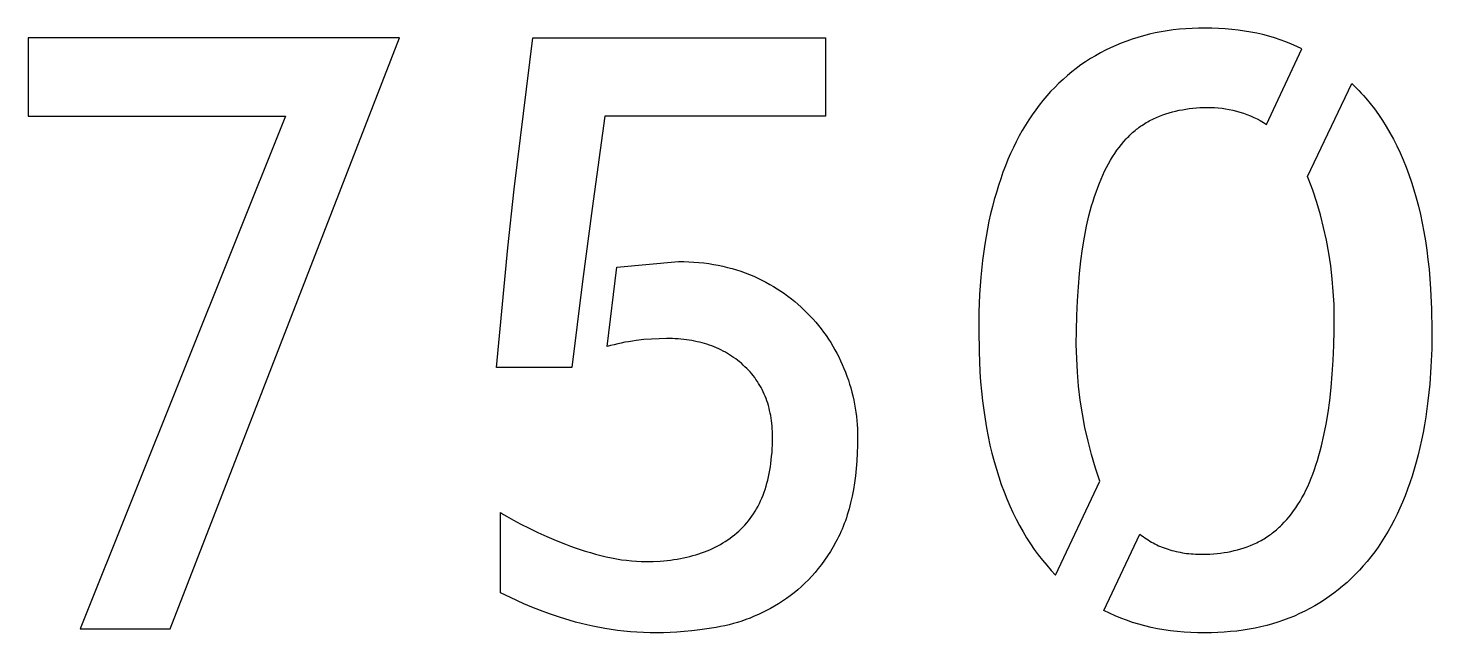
# Model space of a CAD drawing. Header units: millimetres. Extents: x 9.6 to 80, y 10 to 75.
# Drawn here: x 15.26 to 27, y 59.97 to 65.03 of the extents above; entities that cross this region are included whole.
import ezdxf

# ---------------------------------------------------------------- set-up
doc = ezdxf.new("R2010")
doc.units = ezdxf.units.MM
doc.header["$MEASUREMENT"] = 0
doc.layers.add('Layer 05', color=6, linetype='Continuous', true_color=0xff00ff)

msp = doc.modelspace()

# ---------------------------------------------------------------- linework, layer by layer
at = {"layer": 'Layer 05'}
for p, q in [((24.588, 64.963), (24.54, 64.949)), ((24.636, 64.975), (24.588, 64.963)), ((24.685, 64.986), (24.636, 64.975)), ((24.735, 64.995), (24.685, 64.986)), ((24.785, 65.004), (24.735, 64.995)), ((24.836, 65.011), (24.785, 65.004)), ((24.888, 65.017), (24.836, 65.011)), ((24.94, 65.021), (24.888, 65.017)), ((24.993, 65.024), (24.94, 65.021)), ((25.046, 65.026), (24.993, 65.024)), ((25.101, 65.027), (25.046, 65.026)), ((25.158, 65.026), (25.101, 65.027)), ((25.215, 65.024), (25.158, 65.026)), ((25.27, 65.021), (25.215, 65.024)), ((25.325, 65.016), (25.27, 65.021)), ((25.379, 65.01), (25.325, 65.016)), ((25.432, 65.002), (25.379, 65.01)), ((25.484, 64.993), (25.432, 65.002)), ((25.535, 64.983), (25.484, 64.993)), ((25.586, 64.972), (25.535, 64.983)), ((25.635, 64.959), (25.586, 64.972)), ((25.683, 64.944), (25.635, 64.959)), ((18.362, 64.946), (15.255, 64.946)), ((15.255, 64.946), (15.255, 64.289)), ((16.443, 60), (18.362, 64.946)), ((19.322, 63.678), (19.477, 64.946)), ((19.477, 64.946), (21.926, 64.946)), ((21.926, 64.946), (21.926, 64.289)), ((24.268, 64.841), (24.226, 64.819)), ((24.312, 64.862), (24.268, 64.841)), ((24.356, 64.882), (24.312, 64.862)), ((24.401, 64.901), (24.356, 64.882)), ((24.447, 64.918), (24.401, 64.901)), ((24.493, 64.934), (24.447, 64.918)), ((24.54, 64.949), (24.493, 64.934)), ((25.617, 64.221), (25.913, 64.852)), ((25.731, 64.929), (25.683, 64.944)), ((25.778, 64.912), (25.731, 64.929)), ((25.824, 64.893), (25.778, 64.912)), ((25.869, 64.873), (25.824, 64.893)), ((25.913, 64.852), (25.869, 64.873)), ((24.063, 64.718), (24.024, 64.69)), ((24.102, 64.745), (24.063, 64.718)), ((24.143, 64.771), (24.102, 64.745)), ((24.184, 64.795), (24.143, 64.771)), ((24.226, 64.819), (24.184, 64.795)), ((23.914, 64.598), (23.878, 64.565)), ((23.95, 64.63), (23.914, 64.598)), ((23.987, 64.66), (23.95, 64.63)), ((24.024, 64.69), (23.987, 64.66)), ((23.81, 64.496), (23.778, 64.459)), ((23.844, 64.531), (23.81, 64.496)), ((23.878, 64.565), (23.844, 64.531)), ((25.96, 63.785), (26.329, 64.564)), ((26.329, 64.564), (26.349, 64.544)), ((26.349, 64.544), (26.369, 64.524)), ((26.369, 64.524), (26.389, 64.504)), ((26.389, 64.504), (26.409, 64.483)), ((26.409, 64.483), (26.428, 64.462)), ((23.715, 64.383), (23.685, 64.343)), ((23.746, 64.421), (23.715, 64.383)), ((23.778, 64.459), (23.746, 64.421)), ((25.09, 64.362), (25.121, 64.362)), ((25.121, 64.362), (25.152, 64.362)), ((26.428, 64.462), (26.447, 64.441)), ((26.447, 64.441), (26.483, 64.396)), ((26.483, 64.396), (26.519, 64.35)), ((15.255, 64.289), (17.409, 64.289)), ((17.409, 64.289), (15.691, 60)), ((20.081, 64.289), (19.973, 63.517)), ((21.926, 64.289), (20.081, 64.289)), ((23.627, 64.259), (23.599, 64.215)), ((23.655, 64.301), (23.627, 64.259)), ((23.685, 64.343), (23.655, 64.301)), ((24.622, 64.243), (24.634, 64.25)), ((24.634, 64.25), (24.646, 64.256)), ((24.646, 64.256), (24.659, 64.262)), ((24.659, 64.262), (24.671, 64.268)), ((24.671, 64.268), (24.696, 64.28)), ((24.696, 64.28), (24.722, 64.29)), ((24.722, 64.29), (24.748, 64.3)), ((24.748, 64.3), (24.775, 64.31)), ((24.775, 64.31), (24.802, 64.318)), ((24.802, 64.318), (24.829, 64.326)), ((24.829, 64.326), (24.856, 64.333)), ((24.856, 64.333), (24.884, 64.339)), ((24.884, 64.339), (24.913, 64.344)), ((24.913, 64.344), (24.941, 64.349)), ((24.941, 64.349), (24.97, 64.353)), ((24.97, 64.353), (25, 64.357)), ((25, 64.357), (25.029, 64.359)), ((25.029, 64.359), (25.059, 64.361)), ((25.059, 64.361), (25.09, 64.362)), ((25.152, 64.362), (25.182, 64.361)), ((25.182, 64.361), (25.213, 64.359)), ((25.213, 64.359), (25.244, 64.356)), ((25.244, 64.356), (25.274, 64.351)), ((25.274, 64.351), (25.305, 64.346)), ((25.305, 64.346), (25.335, 64.34)), ((25.335, 64.34), (25.365, 64.332)), ((25.365, 64.332), (25.394, 64.324)), ((25.394, 64.324), (25.423, 64.314)), ((25.423, 64.314), (25.452, 64.304)), ((25.452, 64.304), (25.481, 64.293)), ((25.481, 64.293), (25.509, 64.28)), ((25.509, 64.28), (25.537, 64.267)), ((25.537, 64.267), (25.564, 64.253)), ((25.564, 64.253), (25.591, 64.238)), ((26.519, 64.35), (26.553, 64.303)), ((26.553, 64.303), (26.586, 64.254)), ((26.586, 64.254), (26.618, 64.203)), ((23.573, 64.17), (23.547, 64.124)), ((23.599, 64.215), (23.573, 64.17)), ((24.464, 64.121), (24.474, 64.132)), ((24.474, 64.132), (24.485, 64.142)), ((24.485, 64.142), (24.496, 64.152)), ((24.496, 64.152), (24.507, 64.161)), ((24.507, 64.161), (24.518, 64.171)), ((24.518, 64.171), (24.529, 64.18)), ((24.529, 64.18), (24.54, 64.188)), ((24.54, 64.188), (24.551, 64.197)), ((24.551, 64.197), (24.563, 64.205)), ((24.563, 64.205), (24.574, 64.213)), ((24.574, 64.213), (24.586, 64.221)), ((24.586, 64.221), (24.598, 64.229)), ((24.598, 64.229), (24.61, 64.236)), ((24.61, 64.236), (24.622, 64.243)), ((25.591, 64.238), (25.617, 64.221)), ((26.618, 64.203), (26.649, 64.151)), ((26.649, 64.151), (26.678, 64.097)), ((23.498, 64.028), (23.475, 63.978)), ((23.522, 64.076), (23.498, 64.028)), ((23.547, 64.124), (23.522, 64.076)), ((24.365, 64.004), (24.384, 64.029)), ((24.384, 64.029), (24.403, 64.054)), ((24.403, 64.054), (24.423, 64.077)), ((24.423, 64.077), (24.443, 64.1)), ((24.443, 64.1), (24.453, 64.111)), ((24.453, 64.111), (24.464, 64.121)), ((26.678, 64.097), (26.706, 64.041)), ((26.706, 64.041), (26.733, 63.984)), ((23.453, 63.927), (23.432, 63.874)), ((23.475, 63.978), (23.453, 63.927)), ((24.295, 63.891), (24.311, 63.921)), ((24.311, 63.921), (24.329, 63.95)), ((24.329, 63.95), (24.347, 63.977)), ((24.347, 63.977), (24.365, 64.004)), ((26.733, 63.984), (26.759, 63.925)), ((26.759, 63.925), (26.784, 63.864)), ((23.411, 63.821), (23.392, 63.766)), ((23.432, 63.874), (23.411, 63.821)), ((24.232, 63.763), (24.247, 63.796)), ((24.247, 63.796), (24.262, 63.829)), ((24.262, 63.829), (24.278, 63.861)), ((24.278, 63.861), (24.295, 63.891)), ((25.966, 63.772), (25.96, 63.785)), ((26.784, 63.864), (26.807, 63.802)), ((26.807, 63.802), (26.829, 63.738)), ((19.268, 63.188), (19.322, 63.678)), ((23.373, 63.71), (23.356, 63.652)), ((23.392, 63.766), (23.373, 63.71)), ((24.19, 63.655), (24.204, 63.692)), ((24.204, 63.692), (24.218, 63.728)), ((24.218, 63.728), (24.232, 63.763)), ((26.003, 63.67), (25.966, 63.772)), ((26.037, 63.567), (26.003, 63.67)), ((26.829, 63.738), (26.85, 63.673)), ((26.85, 63.673), (26.869, 63.606)), ((23.339, 63.594), (23.323, 63.534)), ((23.356, 63.652), (23.339, 63.594)), ((24.153, 63.539), (24.165, 63.579)), ((24.165, 63.579), (24.178, 63.618)), ((24.178, 63.618), (24.19, 63.655)), ((26.067, 63.463), (26.037, 63.567)), ((26.869, 63.606), (26.887, 63.537)), ((19.973, 63.517), (19.893, 62.906)), ((23.308, 63.473), (23.294, 63.411)), ((23.323, 63.534), (23.308, 63.473)), ((24.111, 63.369), (24.131, 63.456)), ((24.131, 63.456), (24.153, 63.539)), ((26.094, 63.357), (26.067, 63.463)), ((26.887, 63.537), (26.904, 63.467)), ((26.904, 63.467), (26.919, 63.395)), ((23.282, 63.348), (23.27, 63.283)), ((23.294, 63.411), (23.282, 63.348)), ((24.093, 63.278), (24.111, 63.369)), ((26.117, 63.252), (26.094, 63.357)), ((26.919, 63.395), (26.933, 63.321)), ((26.933, 63.321), (26.946, 63.246)), ((19.174, 62.188), (19.268, 63.188)), ((23.259, 63.218), (23.241, 63.083)), ((23.27, 63.283), (23.259, 63.218)), ((24.077, 63.181), (24.093, 63.278)), ((26.137, 63.145), (26.117, 63.252)), ((26.946, 63.246), (26.957, 63.169)), ((20.181, 63.027), (20.698, 63.074)), ((20.698, 63.074), (20.741, 63.073)), ((20.741, 63.073), (20.784, 63.072)), ((20.784, 63.072), (20.826, 63.069)), ((23.241, 63.083), (23.226, 62.944)), ((24.051, 62.973), (24.063, 63.08)), ((24.063, 63.08), (24.077, 63.181)), ((26.153, 63.038), (26.137, 63.145)), ((26.957, 63.169), (26.967, 63.091)), ((26.967, 63.091), (26.976, 63.011)), ((20.101, 62.362), (20.181, 63.027)), ((20.826, 63.069), (20.868, 63.066)), ((20.868, 63.066), (20.909, 63.062)), ((20.909, 63.062), (20.95, 63.056)), ((20.95, 63.056), (20.99, 63.05)), ((20.99, 63.05), (21.029, 63.043)), ((21.029, 63.043), (21.068, 63.035)), ((21.068, 63.035), (21.107, 63.025)), ((21.107, 63.025), (21.145, 63.015)), ((21.145, 63.015), (21.182, 63.004)), ((21.182, 63.004), (21.219, 62.992)), ((21.219, 62.992), (21.255, 62.979)), ((21.255, 62.979), (21.29, 62.965)), ((21.29, 62.965), (21.326, 62.95)), ((24.042, 62.862), (24.051, 62.973)), ((26.166, 62.93), (26.153, 63.038)), ((26.976, 63.011), (26.983, 62.929)), ((19.893, 62.906), (19.805, 62.188)), ((21.326, 62.95), (21.36, 62.934)), ((21.36, 62.934), (21.394, 62.917)), ((21.394, 62.917), (21.427, 62.9)), ((21.427, 62.9), (21.46, 62.882)), ((21.46, 62.882), (21.491, 62.864)), ((21.491, 62.864), (21.523, 62.845)), ((21.523, 62.845), (21.553, 62.825)), ((23.226, 62.944), (23.216, 62.799)), ((24.035, 62.745), (24.042, 62.862)), ((26.175, 62.822), (26.166, 62.93)), ((26.983, 62.929), (26.989, 62.846)), ((26.989, 62.846), (26.997, 62.675)), ((21.553, 62.825), (21.583, 62.805)), ((21.583, 62.805), (21.612, 62.783)), ((21.612, 62.783), (21.641, 62.762)), ((21.641, 62.762), (21.669, 62.739)), ((21.669, 62.739), (21.696, 62.716)), ((23.216, 62.799), (23.21, 62.65)), ((24.03, 62.623), (24.035, 62.745)), ((26.181, 62.714), (26.175, 62.822)), ((21.696, 62.716), (21.723, 62.693)), ((21.723, 62.693), (21.749, 62.668)), ((21.749, 62.668), (21.774, 62.643)), ((21.774, 62.643), (21.799, 62.617)), ((21.799, 62.617), (21.823, 62.591)), ((23.21, 62.65), (23.208, 62.497)), ((24.027, 62.497), (24.03, 62.623)), ((26.183, 62.605), (26.181, 62.714)), ((26.181, 62.497), (26.183, 62.605)), ((26.997, 62.675), (27, 62.497)), ((21.823, 62.591), (21.846, 62.565)), ((21.846, 62.565), (21.868, 62.538)), ((21.868, 62.538), (21.89, 62.51)), ((21.89, 62.51), (21.911, 62.482)), ((23.208, 62.497), (23.211, 62.32)), ((24.025, 62.38), (24.027, 62.497)), ((26.178, 62.37), (26.181, 62.497)), ((27, 62.497), (26.998, 62.343)), ((20.129, 62.371), (20.101, 62.362)), ((20.159, 62.378), (20.129, 62.371)), ((20.188, 62.385), (20.159, 62.378)), ((20.218, 62.392), (20.188, 62.385)), ((20.249, 62.398), (20.218, 62.392)), ((20.279, 62.403), (20.249, 62.398)), ((20.311, 62.408), (20.279, 62.403)), ((20.342, 62.413), (20.311, 62.408)), ((20.406, 62.42), (20.342, 62.413)), ((20.47, 62.425), (20.406, 62.42)), ((20.534, 62.428), (20.47, 62.425)), ((20.597, 62.43), (20.534, 62.428)), ((20.622, 62.429), (20.597, 62.43)), ((20.646, 62.429), (20.622, 62.429)), ((20.67, 62.428), (20.646, 62.429)), ((20.694, 62.426), (20.67, 62.428)), ((20.717, 62.424), (20.694, 62.426)), ((20.74, 62.422), (20.717, 62.424)), ((20.763, 62.419), (20.74, 62.422)), ((20.786, 62.416), (20.763, 62.419)), ((20.808, 62.412), (20.786, 62.416)), ((20.83, 62.408), (20.808, 62.412)), ((20.852, 62.403), (20.83, 62.408)), ((20.873, 62.398), (20.852, 62.403)), ((20.894, 62.393), (20.873, 62.398)), ((20.915, 62.387), (20.894, 62.393)), ((20.935, 62.381), (20.915, 62.387)), ((20.956, 62.374), (20.935, 62.381)), ((20.975, 62.367), (20.956, 62.374)), ((20.995, 62.359), (20.975, 62.367)), ((21.911, 62.482), (21.931, 62.454)), ((21.931, 62.454), (21.951, 62.425)), ((21.951, 62.425), (21.97, 62.396)), ((21.97, 62.396), (21.988, 62.366)), ((21.988, 62.366), (22.005, 62.336)), ((24.028, 62.263), (24.025, 62.38)), ((26.173, 62.248), (26.178, 62.37)), ((21.014, 62.351), (20.995, 62.359)), ((21.033, 62.343), (21.014, 62.351)), ((21.052, 62.334), (21.033, 62.343)), ((21.07, 62.325), (21.052, 62.334)), ((21.089, 62.315), (21.07, 62.325)), ((21.106, 62.305), (21.089, 62.315)), ((21.124, 62.294), (21.106, 62.305)), ((21.141, 62.283), (21.124, 62.294)), ((21.158, 62.272), (21.141, 62.283)), ((21.175, 62.26), (21.158, 62.272)), ((21.191, 62.248), (21.175, 62.26)), ((22.005, 62.336), (22.022, 62.306)), ((22.022, 62.306), (22.038, 62.275)), ((22.038, 62.275), (22.053, 62.244)), ((23.211, 62.32), (23.219, 62.151)), ((24.034, 62.147), (24.028, 62.263)), ((26.998, 62.343), (26.992, 62.194)), ((19.805, 62.188), (19.174, 62.188)), ((21.207, 62.235), (21.191, 62.248)), ((21.223, 62.222), (21.207, 62.235)), ((21.238, 62.208), (21.223, 62.222)), ((21.253, 62.194), (21.238, 62.208)), ((21.268, 62.18), (21.253, 62.194)), ((21.282, 62.165), (21.268, 62.18)), ((21.296, 62.15), (21.282, 62.165)), ((21.309, 62.135), (21.296, 62.15)), ((21.322, 62.119), (21.309, 62.135)), ((22.053, 62.244), (22.067, 62.212)), ((22.067, 62.212), (22.081, 62.18)), ((22.081, 62.18), (22.094, 62.148)), ((22.094, 62.148), (22.106, 62.115)), ((23.219, 62.151), (23.224, 62.068)), ((24.044, 62.03), (24.034, 62.147)), ((26.157, 62.019), (26.166, 62.131)), ((26.166, 62.131), (26.173, 62.248)), ((26.992, 62.194), (26.982, 62.049)), ((21.334, 62.103), (21.322, 62.119)), ((21.345, 62.087), (21.334, 62.103)), ((21.357, 62.071), (21.345, 62.087)), ((21.367, 62.054), (21.357, 62.071)), ((21.378, 62.037), (21.367, 62.054)), ((21.388, 62.019), (21.378, 62.037)), ((21.397, 62.002), (21.388, 62.019)), ((22.106, 62.115), (22.118, 62.082)), ((22.118, 62.082), (22.128, 62.049)), ((22.128, 62.049), (22.138, 62.016)), ((22.138, 62.016), (22.147, 61.982)), ((23.224, 62.068), (23.232, 61.988)), ((24.058, 61.915), (24.044, 62.03)), ((26.145, 61.912), (26.157, 62.019)), ((26.982, 62.049), (26.967, 61.909)), ((21.406, 61.983), (21.397, 62.002)), ((21.414, 61.965), (21.406, 61.983)), ((21.422, 61.946), (21.414, 61.965)), ((21.429, 61.927), (21.422, 61.946)), ((21.436, 61.908), (21.429, 61.927)), ((21.443, 61.888), (21.436, 61.908)), ((22.147, 61.982), (22.155, 61.949)), ((22.155, 61.949), (22.163, 61.915)), ((22.163, 61.915), (22.169, 61.881)), ((23.232, 61.988), (23.24, 61.909)), ((23.24, 61.909), (23.25, 61.831)), ((24.076, 61.799), (24.058, 61.915)), ((26.132, 61.81), (26.145, 61.912)), ((26.967, 61.909), (26.949, 61.774)), ((21.449, 61.868), (21.443, 61.888)), ((21.454, 61.848), (21.449, 61.868)), ((21.459, 61.827), (21.454, 61.848)), ((21.464, 61.806), (21.459, 61.827)), ((21.468, 61.785), (21.464, 61.806)), ((21.471, 61.764), (21.468, 61.785)), ((22.169, 61.881), (22.175, 61.847)), ((22.175, 61.847), (22.18, 61.813)), ((22.18, 61.813), (22.185, 61.778)), ((23.25, 61.831), (23.261, 61.756)), ((24.097, 61.685), (24.076, 61.799)), ((26.116, 61.713), (26.132, 61.81)), ((21.475, 61.742), (21.471, 61.764)), ((21.477, 61.72), (21.475, 61.742)), ((21.479, 61.697), (21.477, 61.72)), ((21.481, 61.674), (21.479, 61.697)), ((21.482, 61.651), (21.481, 61.674)), ((22.185, 61.778), (22.188, 61.744)), ((22.188, 61.744), (22.191, 61.709)), ((22.191, 61.709), (22.193, 61.674)), ((22.193, 61.674), (22.194, 61.639)), ((23.261, 61.756), (23.274, 61.682)), ((23.274, 61.682), (23.287, 61.609)), ((24.123, 61.571), (24.097, 61.685)), ((26.097, 61.621), (26.116, 61.713)), ((26.938, 61.708), (26.926, 61.643)), ((26.949, 61.774), (26.938, 61.708)), ((21.483, 61.628), (21.482, 61.651)), ((21.482, 61.539), (21.483, 61.604)), ((21.483, 61.604), (21.483, 61.628)), ((22.194, 61.639), (22.195, 61.604)), ((22.195, 61.604), (22.194, 61.536)), ((23.287, 61.609), (23.302, 61.538)), ((24.152, 61.458), (24.123, 61.571)), ((26.077, 61.533), (26.097, 61.621)), ((26.914, 61.58), (26.9, 61.517)), ((26.926, 61.643), (26.914, 61.58)), ((21.473, 61.415), (21.476, 61.445)), ((21.476, 61.445), (21.479, 61.476)), ((21.479, 61.476), (21.481, 61.507)), ((21.481, 61.507), (21.482, 61.539)), ((22.192, 61.47), (22.188, 61.406)), ((22.194, 61.536), (22.192, 61.47)), ((23.302, 61.538), (23.319, 61.469)), ((23.319, 61.469), (23.337, 61.402)), ((24.185, 61.346), (24.152, 61.458)), ((26.043, 61.41), (26.055, 61.45)), ((26.055, 61.45), (26.066, 61.491)), ((26.066, 61.491), (26.077, 61.533)), ((26.885, 61.456), (26.869, 61.396)), ((26.9, 61.517), (26.885, 61.456)), ((21.456, 61.3), (21.461, 61.328)), ((21.461, 61.328), (21.466, 61.356)), ((21.466, 61.356), (21.47, 61.385)), ((21.47, 61.385), (21.473, 61.415)), ((22.183, 61.343), (22.177, 61.282)), ((22.188, 61.406), (22.183, 61.343)), ((23.337, 61.402), (23.356, 61.336)), ((23.356, 61.336), (23.376, 61.272)), ((24.221, 61.235), (24.185, 61.346)), ((26.004, 61.296), (26.018, 61.333)), ((26.018, 61.333), (26.03, 61.371)), ((26.03, 61.371), (26.043, 61.41)), ((26.852, 61.337), (26.835, 61.279)), ((26.869, 61.396), (26.852, 61.337)), ((21.421, 61.167), (21.429, 61.193)), ((21.429, 61.193), (21.437, 61.219)), ((21.437, 61.219), (21.444, 61.245)), ((21.444, 61.245), (21.45, 61.272)), ((21.45, 61.272), (21.456, 61.3)), ((22.169, 61.223), (22.16, 61.166)), ((22.177, 61.282), (22.169, 61.223)), ((23.376, 61.272), (23.397, 61.209)), ((23.397, 61.209), (23.42, 61.148)), ((23.852, 60.45), (24.221, 61.235)), ((25.946, 61.16), (25.961, 61.192)), ((25.961, 61.192), (25.976, 61.226)), ((25.976, 61.226), (25.99, 61.26)), ((25.99, 61.26), (26.004, 61.296)), ((26.816, 61.223), (26.796, 61.168)), ((26.835, 61.279), (26.816, 61.223)), ((21.384, 61.071), (21.394, 61.095)), ((21.394, 61.095), (21.404, 61.118)), ((21.404, 61.118), (21.413, 61.143)), ((21.413, 61.143), (21.421, 61.167)), ((22.149, 61.11), (22.137, 61.056)), ((22.16, 61.166), (22.149, 61.11)), ((23.42, 61.148), (23.444, 61.089)), ((23.444, 61.089), (23.469, 61.03)), ((25.897, 61.068), (25.913, 61.098)), ((25.913, 61.098), (25.93, 61.128)), ((25.93, 61.128), (25.946, 61.16)), ((26.776, 61.114), (26.754, 61.061)), ((26.796, 61.168), (26.776, 61.114)), ((19.208, 60.302), (19.208, 60.973)), ((19.208, 60.973), (19.232, 60.958)), ((19.232, 60.958), (19.258, 60.942)), ((21.311, 60.944), (21.325, 60.964)), ((21.325, 60.964), (21.338, 60.984)), ((21.338, 60.984), (21.35, 61.005)), ((21.35, 61.005), (21.362, 61.027)), ((21.362, 61.027), (21.373, 61.049)), ((21.373, 61.049), (21.384, 61.071)), ((22.117, 60.979), (22.109, 60.954)), ((22.124, 61.004), (22.117, 60.979)), ((22.137, 61.056), (22.124, 61.004)), ((23.469, 61.03), (23.494, 60.974)), ((23.494, 60.974), (23.521, 60.919)), ((25.805, 60.937), (25.824, 60.962)), ((25.824, 60.962), (25.843, 60.987)), ((25.843, 60.987), (25.861, 61.013)), ((25.861, 61.013), (25.879, 61.04)), ((25.879, 61.04), (25.897, 61.068)), ((26.709, 60.96), (26.685, 60.911)), ((26.732, 61.01), (26.709, 60.96)), ((26.754, 61.061), (26.732, 61.01)), ((19.258, 60.942), (19.315, 60.91)), ((19.315, 60.91), (19.377, 60.877)), ((19.377, 60.877), (19.446, 60.842)), ((19.446, 60.842), (19.52, 60.807)), ((21.219, 60.835), (21.235, 60.852)), ((21.235, 60.852), (21.252, 60.869)), ((21.252, 60.869), (21.267, 60.887)), ((21.267, 60.887), (21.283, 60.905)), ((21.283, 60.905), (21.297, 60.924)), ((21.297, 60.924), (21.311, 60.944)), ((22.075, 60.858), (22.066, 60.835)), ((22.084, 60.881), (22.075, 60.858)), ((22.093, 60.905), (22.084, 60.881)), ((22.101, 60.929), (22.093, 60.905)), ((22.109, 60.954), (22.101, 60.929)), ((23.521, 60.919), (23.55, 60.865)), ((23.55, 60.865), (23.579, 60.813)), ((25.7, 60.83), (25.711, 60.84)), ((25.711, 60.84), (25.722, 60.85)), ((25.722, 60.85), (25.733, 60.86)), ((25.733, 60.86), (25.744, 60.87)), ((25.744, 60.87), (25.765, 60.892)), ((25.765, 60.892), (25.785, 60.914)), ((25.785, 60.914), (25.805, 60.937)), ((26.66, 60.863), (26.634, 60.817)), ((26.685, 60.911), (26.66, 60.863)), ((19.52, 60.807), (19.595, 60.773)), ((19.595, 60.773), (19.672, 60.74)), ((19.672, 60.74), (19.752, 60.708)), ((21.068, 60.719), (21.088, 60.732)), ((21.088, 60.732), (21.108, 60.745)), ((21.108, 60.745), (21.128, 60.759)), ((21.128, 60.759), (21.147, 60.773)), ((21.147, 60.773), (21.165, 60.788)), ((21.165, 60.788), (21.184, 60.803)), ((21.184, 60.803), (21.201, 60.819)), ((21.201, 60.819), (21.219, 60.835)), ((22.013, 60.728), (21.99, 60.688)), ((22.025, 60.749), (22.013, 60.728)), ((22.035, 60.77), (22.025, 60.749)), ((22.046, 60.791), (22.035, 60.77)), ((22.056, 60.813), (22.046, 60.791)), ((22.066, 60.835), (22.056, 60.813)), ((23.579, 60.813), (23.609, 60.762)), ((23.609, 60.762), (23.641, 60.713)), ((24.255, 60.154), (24.557, 60.792)), ((24.557, 60.792), (24.57, 60.782)), ((24.57, 60.782), (24.583, 60.772)), ((24.583, 60.772), (24.597, 60.762)), ((24.597, 60.762), (24.611, 60.753)), ((24.611, 60.753), (24.625, 60.744)), ((24.625, 60.744), (24.639, 60.735)), ((24.639, 60.735), (24.653, 60.727)), ((24.653, 60.727), (24.668, 60.719)), ((25.508, 60.71), (25.534, 60.721)), ((25.534, 60.721), (25.546, 60.728)), ((25.546, 60.728), (25.559, 60.734)), ((25.559, 60.734), (25.571, 60.741)), ((25.571, 60.741), (25.584, 60.748)), ((25.584, 60.748), (25.596, 60.755)), ((25.596, 60.755), (25.608, 60.762)), ((25.608, 60.762), (25.62, 60.77)), ((25.62, 60.77), (25.632, 60.778)), ((25.632, 60.778), (25.644, 60.786)), ((25.644, 60.786), (25.655, 60.794)), ((25.655, 60.794), (25.667, 60.803)), ((25.667, 60.803), (25.678, 60.812)), ((25.678, 60.812), (25.689, 60.821)), ((25.689, 60.821), (25.7, 60.83)), ((26.579, 60.728), (26.55, 60.685)), ((26.607, 60.772), (26.579, 60.728)), ((26.634, 60.817), (26.607, 60.772)), ((19.752, 60.708), (19.792, 60.692)), ((19.792, 60.692), (19.833, 60.678)), ((19.833, 60.678), (19.875, 60.664)), ((19.875, 60.664), (19.917, 60.65)), ((19.917, 60.65), (19.96, 60.638)), ((19.96, 60.638), (20.003, 60.626)), ((20.003, 60.626), (20.046, 60.614)), ((20.046, 60.614), (20.091, 60.604)), ((20.091, 60.604), (20.135, 60.595)), ((20.765, 60.6), (20.791, 60.606)), ((20.791, 60.606), (20.816, 60.613)), ((20.816, 60.613), (20.841, 60.62)), ((20.841, 60.62), (20.866, 60.628)), ((20.866, 60.628), (20.89, 60.636)), ((20.89, 60.636), (20.914, 60.644)), ((20.914, 60.644), (20.937, 60.654)), ((20.937, 60.654), (20.96, 60.663)), ((20.96, 60.663), (20.982, 60.674)), ((20.982, 60.674), (21.004, 60.684)), ((21.004, 60.684), (21.026, 60.696)), ((21.026, 60.696), (21.047, 60.707)), ((21.047, 60.707), (21.068, 60.719)), ((21.943, 60.612), (21.918, 60.575)), ((21.967, 60.649), (21.943, 60.612)), ((21.99, 60.688), (21.967, 60.649)), ((23.641, 60.713), (23.673, 60.665)), ((23.673, 60.665), (23.707, 60.619)), ((23.707, 60.619), (23.742, 60.575)), ((24.668, 60.719), (24.683, 60.711)), ((24.683, 60.711), (24.698, 60.703)), ((24.698, 60.703), (24.713, 60.696)), ((24.713, 60.696), (24.728, 60.69)), ((24.728, 60.69), (24.744, 60.683)), ((24.744, 60.683), (24.76, 60.677)), ((24.76, 60.677), (24.776, 60.672)), ((24.776, 60.672), (24.792, 60.666)), ((24.792, 60.666), (24.808, 60.661)), ((24.808, 60.661), (24.825, 60.656)), ((24.825, 60.656), (24.842, 60.652)), ((24.842, 60.652), (24.859, 60.648)), ((24.859, 60.648), (24.876, 60.644)), ((24.876, 60.644), (24.894, 60.641)), ((24.894, 60.641), (24.912, 60.637)), ((24.912, 60.637), (24.93, 60.635)), ((24.93, 60.635), (24.948, 60.632)), ((24.948, 60.632), (24.966, 60.63)), ((24.966, 60.63), (24.985, 60.628)), ((24.985, 60.628), (25.003, 60.627)), ((25.003, 60.627), (25.022, 60.626)), ((25.022, 60.626), (25.042, 60.625)), ((25.042, 60.625), (25.081, 60.624)), ((25.081, 60.624), (25.111, 60.625)), ((25.111, 60.625), (25.142, 60.626)), ((25.142, 60.626), (25.172, 60.628)), ((25.172, 60.628), (25.202, 60.63)), ((25.202, 60.63), (25.231, 60.634)), ((25.231, 60.634), (25.261, 60.638)), ((25.261, 60.638), (25.289, 60.643)), ((25.289, 60.643), (25.318, 60.648)), ((25.318, 60.648), (25.346, 60.655)), ((25.346, 60.655), (25.374, 60.662)), ((25.374, 60.662), (25.401, 60.67)), ((25.401, 60.67), (25.428, 60.679)), ((25.428, 60.679), (25.455, 60.688)), ((25.455, 60.688), (25.482, 60.699)), ((25.482, 60.699), (25.508, 60.71)), ((26.49, 60.604), (26.458, 60.565)), ((26.521, 60.644), (26.49, 60.604)), ((26.55, 60.685), (26.521, 60.644)), ((20.135, 60.595), (20.178, 60.586)), ((20.178, 60.586), (20.221, 60.579)), ((20.221, 60.579), (20.263, 60.574)), ((20.263, 60.574), (20.304, 60.569)), ((20.304, 60.569), (20.344, 60.566)), ((20.344, 60.566), (20.384, 60.564)), ((20.384, 60.564), (20.423, 60.564)), ((20.423, 60.564), (20.484, 60.565)), ((20.484, 60.565), (20.544, 60.568)), ((20.544, 60.568), (20.573, 60.57)), ((20.573, 60.57), (20.602, 60.573)), ((20.602, 60.573), (20.63, 60.576)), ((20.63, 60.576), (20.658, 60.58)), ((20.658, 60.58), (20.685, 60.584)), ((20.685, 60.584), (20.712, 60.589)), ((20.712, 60.589), (20.739, 60.594)), ((20.739, 60.594), (20.765, 60.6)), ((21.866, 60.506), (21.839, 60.473)), ((21.892, 60.54), (21.866, 60.506)), ((21.918, 60.575), (21.892, 60.54)), ((23.742, 60.575), (23.777, 60.532)), ((23.777, 60.532), (23.814, 60.49)), ((23.814, 60.49), (23.852, 60.45)), ((26.393, 60.491), (26.359, 60.456)), ((26.426, 60.528), (26.393, 60.491)), ((26.458, 60.565), (26.426, 60.528)), ((21.754, 60.382), (21.725, 60.354)), ((21.783, 60.411), (21.754, 60.382)), ((21.811, 60.441), (21.783, 60.411)), ((21.839, 60.473), (21.811, 60.441)), ((26.29, 60.389), (26.253, 60.358)), ((26.325, 60.422), (26.29, 60.389)), ((26.359, 60.456), (26.325, 60.422)), ((19.29, 60.263), (19.208, 60.302)), ((19.403, 60.211), (19.29, 60.263)), ((21.6, 60.254), (21.567, 60.232)), ((21.632, 60.277), (21.6, 60.254)), ((21.664, 60.301), (21.632, 60.277)), ((21.694, 60.327), (21.664, 60.301)), ((21.725, 60.354), (21.694, 60.327)), ((26.14, 60.27), (26.101, 60.243)), ((26.179, 60.298), (26.14, 60.27)), ((26.216, 60.327), (26.179, 60.298)), ((26.253, 60.358), (26.216, 60.327)), ((19.469, 60.183), (19.403, 60.211)), ((19.541, 60.154), (19.469, 60.183)), ((19.618, 60.126), (19.541, 60.154)), ((21.399, 60.137), (21.365, 60.121)), ((21.433, 60.154), (21.399, 60.137)), ((21.467, 60.172), (21.433, 60.154)), ((21.5, 60.191), (21.467, 60.172)), ((21.534, 60.211), (21.5, 60.191)), ((21.567, 60.232), (21.534, 60.211)), ((24.302, 60.132), (24.255, 60.154)), ((25.936, 60.148), (25.893, 60.128)), ((25.978, 60.17), (25.936, 60.148)), ((26.02, 60.193), (25.978, 60.17)), ((26.061, 60.218), (26.02, 60.193)), ((26.101, 60.243), (26.061, 60.218)), ((19.701, 60.097), (19.618, 60.126)), ((19.745, 60.083), (19.701, 60.097)), ((19.789, 60.07), (19.745, 60.083)), ((19.835, 60.057), (19.789, 60.07)), ((19.882, 60.045), (19.835, 60.057)), ((19.93, 60.034), (19.882, 60.045)), ((19.979, 60.023), (19.93, 60.034)), ((20.081, 60.003), (19.979, 60.023)), ((21.049, 60.02), (21.013, 60.013)), ((21.085, 60.027), (21.049, 60.02)), ((21.121, 60.035), (21.085, 60.027)), ((21.156, 60.045), (21.121, 60.035)), ((21.191, 60.055), (21.156, 60.045)), ((21.227, 60.066), (21.191, 60.055)), ((21.261, 60.078), (21.227, 60.066)), ((21.296, 60.091), (21.261, 60.078)), ((21.331, 60.106), (21.296, 60.091)), ((21.365, 60.121), (21.331, 60.106)), ((24.349, 60.11), (24.302, 60.132)), ((24.397, 60.09), (24.349, 60.11)), ((24.446, 60.072), (24.397, 60.09)), ((24.496, 60.055), (24.446, 60.072)), ((24.547, 60.04), (24.496, 60.055)), ((24.599, 60.026), (24.547, 60.04)), ((24.651, 60.013), (24.599, 60.026)), ((25.569, 60.017), (25.52, 60.007)), ((25.618, 60.029), (25.569, 60.017)), ((25.665, 60.043), (25.618, 60.029)), ((25.712, 60.057), (25.665, 60.043)), ((25.758, 60.073), (25.712, 60.057)), ((25.804, 60.09), (25.758, 60.073)), ((25.849, 60.108), (25.804, 60.09)), ((25.893, 60.128), (25.849, 60.108)), ((15.691, 60), (16.443, 60)), ((20.133, 59.995), (20.081, 60.003)), ((20.186, 59.987), (20.133, 59.995)), ((20.239, 59.981), (20.186, 59.987)), ((20.294, 59.976), (20.239, 59.981)), ((20.348, 59.972), (20.294, 59.976)), ((20.404, 59.969), (20.348, 59.972)), ((20.46, 59.967), (20.404, 59.969)), ((20.517, 59.966), (20.46, 59.967)), ((20.57, 59.967), (20.517, 59.966)), ((20.626, 59.969), (20.57, 59.967)), ((20.684, 59.973), (20.626, 59.969)), ((20.745, 59.978), (20.684, 59.973)), ((20.808, 59.985), (20.745, 59.978)), ((20.874, 59.993), (20.808, 59.985)), ((21.013, 60.013), (20.874, 59.993)), ((24.704, 60.002), (24.651, 60.013)), ((24.758, 59.993), (24.704, 60.002)), ((24.813, 59.985), (24.758, 59.993)), ((24.869, 59.978), (24.813, 59.985)), ((24.926, 59.973), (24.869, 59.978)), ((24.983, 59.969), (24.926, 59.973)), ((25.042, 59.967), (24.983, 59.969)), ((25.101, 59.966), (25.042, 59.967)), ((25.156, 59.967), (25.101, 59.966)), ((25.21, 59.969), (25.156, 59.967)), ((25.263, 59.972), (25.21, 59.969)), ((25.316, 59.977), (25.263, 59.972)), ((25.368, 59.982), (25.316, 59.977)), ((25.42, 59.989), (25.368, 59.982)), ((25.47, 59.997), (25.42, 59.989)), ((25.52, 60.007), (25.47, 59.997))]:
    msp.add_line(p, q, dxfattribs=at)

doc.saveas('drawing.dxf')
